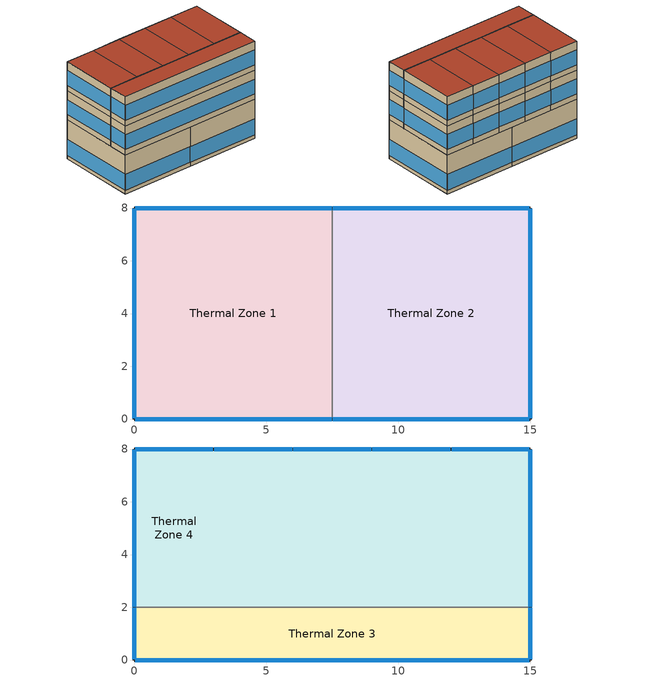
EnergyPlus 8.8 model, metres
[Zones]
Thermal Zone 1
 floor ground (ExtSlabCarpet 4in ClimateZone 1-8): 7.5,8 7.5,0 0,0 0,8 z0
 wall outside (189.1-2011 Nonres 7 Ext Wall Mass 8in Solid Concrete with Steel frame): 7.5,8 0,8 0,0 7.5,0 z0:4
 wall to Thermal Zone 2 (Interior Wall): 7.5,0 7.5,8 z0:4
 window (ASHRAE 189.1-2009 ExtWindow ClimateZone 4-5): 7.47,8 0.03,8 / 0.03,0 7.47,0 / 0,7.97 0,0.03 z0.39:2
 roof outside (ASHRAE 189.1-2009 ExtRoof IEAD ClimateZone 2-5): 7.5,0 7.5,8 0,8 0,0 z4
Thermal Zone 2
 floor ground (ExtSlabCarpet 4in ClimateZone 1-8): 15,8 15,0 7.5,0 7.5,8 z0
 wall outside (189.1-2011 Nonres 7 Ext Wall Mass 8in Solid Concrete with Steel frame): 7.5,0 15,0 15,8 7.5,8 z0:4
 window (ASHRAE 189.1-2009 ExtWindow ClimateZone 4-5): 14.97,8 7.53,8 / 15,0.03 15,7.97 / 7.53,0 14.97,0 z0.39:2
 roof outside (ASHRAE 189.1-2009 ExtRoof IEAD ClimateZone 2-5): 15,0 15,8 7.5,8 7.5,0 z4
Thermal Zone 3
 floor ground (ExtSlabCarpet 4in ClimateZone 1-8): 15,2 15,0 0,0 0,2 z4
 wall outside (189.1-2011 Nonres 7 Ext Wall Mass 8in Solid Concrete with Steel frame): 0,2 0,0 15,0 15,2 z4:7; 0,2 0,0 15,0 15,2 z7:10
 wall to Thermal Zone 4 (Interior Wall): 15,2 12,2 9,2 6,2 3,2 0,2 z4:7; 15,2 12,2 9,2 6,2 3,2 0,2 z7:10
 window (ASHRAE 189.1-2009 ExtWindow ClimateZone 4-5): 0.03,0 14.97,0 z4.6:6.11; 0,1.97 0,0.03 / 15,0.03 15,1.97 z4.6:6.14; 0.03,0 14.97,0 z7.6:9.11; 0,1.97 0,0.03 / 15,0.03 15,1.97 z7.6:9.14
 roof outside (ASHRAE 189.1-2009 ExtRoof IEAD ClimateZone 2-5): 15,0 15,2 0,2 0,0 z10
Thermal Zone 4
 floor ground (ExtSlabCarpet 4in ClimateZone 1-8): 3,8 3,2 0,2 0,8 z4; 6,8 6,2 3,2 3,8 z4; 9,8 9,2 6,2 6,8 z4; 12,8 12,2 9,2 9,8 z4; 15,8 15,2 12,2 12,8 z4
 wall outside (189.1-2011 Nonres 7 Ext Wall Mass 8in Solid Concrete with Steel frame): 15,2 15,8 12,8 9,8 6,8 3,8 0,8 0,2 z4:7; 15,2 15,8 12,8 9,8 6,8 3,8 0,8 0,2 z7:10
 window (ASHRAE 189.1-2009 ExtWindow ClimateZone 4-5): 2.97,8 0.03,8 / 5.97,8 3.03,8 / 8.97,8 6.03,8 / 11.97,8 9.03,8 / 14.97,8 12.03,8 z4.6:6.13; 0,7.97 0,2.03 / 15,2.03 15,7.97 z4.6:6.11; 2.97,8 0.03,8 / 5.97,8 3.03,8 / 8.97,8 6.03,8 / 11.97,8 9.03,8 / 14.97,8 12.03,8 z7.6:9.13; 0,7.97 0,2.03 / 15,2.03 15,7.97 z7.6:9.11
 roof outside (ASHRAE 189.1-2009 ExtRoof IEAD ClimateZone 2-5): 3,2 3,8 0,8 0,2 z10; 6,2 6,8 3,8 3,2 z10; 9,2 9,8 6,8 6,2 z10; 12,2 12,8 9,8 9,2 z10; 15,2 15,8 12,8 12,2 z10
[Building]
Building 1
[Site:Location]
MILAN: Latitude {deg}=45.62; Longitude {deg}=8.73; Time Zone {hr}=1; Elevation {m}=211
[SizingPeriod:DesignDay] Day of Month=21; Dry-Bulb Temperature Range Modifier Type=DefaultMultipliers; Rain Indicator=No; Snow Indicator=No; Daylight Saving Time Indicator=No
Name | Month | Day Type | Maximum Dry-Bulb Temperature {C} | Daily Dry-Bulb Temperature Range {deltaC} | Humidity Condition Type | Wetbulb or DewPoint at Maximum Dry-Bulb {C} | Barometric Pressure {Pa} | Wind Speed {m/s} | Wind Direction {deg} | Solar Model Indicator | ASHRAE Clear Sky Optical Depth for Beam Irradiance (taub) | ASHRAE Clear Sky Optical Depth for Diffuse Irradiance (taud) | Enthalpy at Maximum Dry-Bulb {J/kg} | Sky Clearness
Milano-Linate Ann Clg .4% Condns DB=>MWB | 7 | SummerDesignDay | 33 | 10.2 | Wetbulb | 24.1 | 100094 | 2.3 | 220 | ASHRAETau | 0.515 | 1.818
Milano-Linate Ann Clg .4% Condns DP=>MDB | 7 | SummerDesignDay | 28.5 | 10.2 | Dewpoint | 23.5 | 100094 | 2.3 | 220 | ASHRAETau | 0.515 | 1.818
Milano-Linate Ann Clg .4% Condns Enth=>MDB | 7 | SummerDesignDay | 31 | 10.2 | Enthalpy |  | 100094 | 2.3 | 220 | ASHRAETau | 0.515 | 1.818 | 77500
Milano-Linate Ann Clg .4% Condns WB=>MDB | 7 | SummerDesignDay | 31 | 10.2 | Wetbulb | 25.2 | 100094 | 2.3 | 220 | ASHRAETau | 0.515 | 1.818
Milano-Linate Ann Htg 99.6% Condns DB | 1 | WinterDesignDay | -5.1 | 0 | Wetbulb | -5.1 | 100094 | 0.4 | 240 | ASHRAEClearSky |  |  |  | 0
Milano-Linate Ann Htg Wind 99.6% Condns WS=>MCDB | 1 | WinterDesignDay | 8.8 | 0 | Wetbulb | 8.8 | 100094 | 10.3 | 240 | ASHRAEClearSky |  |  |  | 0
Milano-Linate Ann Hum_n 99.6% Condns DP=>MCDB | 1 | WinterDesignDay | 2.3 | 0 | Dewpoint | -11.5 | 100094 | 0.4 | 240 | ASHRAEClearSky |  |  |  | 0
Piacenza Ann Clg .4% Condns DB=>MWB | 8 | SummerDesignDay | 33.1 | 11.9 | Wetbulb | 22.7 | 99726 | 2.3 | 90 | ASHRAETau | 0.48 | 1.935
Piacenza Ann Clg .4% Condns DP=>MDB | 8 | SummerDesignDay | 27.4 | 11.9 | Dewpoint | 23 | 99726 | 2.3 | 90 | ASHRAETau | 0.48 | 1.935
Piacenza Ann Clg .4% Condns Enth=>MDB | 8 | SummerDesignDay | 30.3 | 11.9 | Enthalpy |  | 99726 | 2.3 | 90 | ASHRAETau | 0.48 | 1.935 | 74900
Piacenza Ann Clg .4% Condns WB=>MDB | 8 | SummerDesignDay | 30.1 | 11.9 | Wetbulb | 24.6 | 99726 | 2.3 | 90 | ASHRAETau | 0.48 | 1.935
Piacenza Ann Htg 99.6% Condns DB | 1 | WinterDesignDay | -6.1 | 0 | Wetbulb | -6.1 | 99726 | 2 | 250 | ASHRAEClearSky |  |  |  | 0
Piacenza Ann Htg Wind 99.6% Condns WS=>MCDB | 1 | WinterDesignDay | 5.8 | 0 | Wetbulb | 5.8 | 99726 | 8.9 | 250 | ASHRAEClearSky |  |  |  | 0
Piacenza Ann Hum_n 99.6% Condns DP=>MCDB | 1 | WinterDesignDay | 3.5 | 0 | Dewpoint | -11.3 | 99726 | 2 | 250 | ASHRAEClearSky |  |  |  | 0
[Material] Thermal Absorptance=0.9
Name | Roughness | Thickness {m} | Conductivity {W/m-K} | Density {kg/m3} | Specific Heat {J/kg-K} | Solar Absorptance | Visible Absorptance
200mm Normalweight concrete wall | MediumRough | 0.2032 | 2.31 | 2322 | 832 | 0.7 | 0.7
F16 Acoustic tile | MediumSmooth | 0.0191 | 0.06 | 368 | 590 | 0.3 | 0.3
G01 13mm gypsum board | Smooth | 0.0127 | 0.16 | 800 | 1090 | 0.7 | 0.5
G01a 19mm gypsum board | MediumSmooth | 0.019 | 0.16 | 800 | 1090 | 0.4 | 0.4
M11 100mm lightweight concrete | MediumRough | 0.1016 | 0.53 | 1280 | 840 | 0.5 | 0.5
MAT-CC05 4 HW CONCRETE | Rough | 0.1016 | 1.311 | 2240 | 836.8 | 0.85 | 0.85
Metal Decking | MediumSmooth | 0.0015 | 45.006 | 7680 | 418.4 | 0.6 | 0.6
Roof Insulation [21] | MediumRough | 0.2105 | 0.049 | 265 | 836.8 | 0.7 | 0.7
Roof Membrane | VeryRough | 0.0095 | 0.16 | 1121.29 | 1460 | 0.7 | 0.7
[Material:AirGap]
Name | Thermal Resistance {m2-K/W}
F04 Wall air space resistance | 0.15
F05 Ceiling air space resistance | 0.18
[Material:NoMass] Thermal Absorptance=0.9
Name | Roughness | Thermal Resistance {m2-K/W} | Solar Absorptance | Visible Absorptance
CP02 CARPET PAD | Smooth | 0.1 | 0.8 | 0.8
Frame With Cavity Insulation | MediumSmooth | 2.61814 | 0.7 | 0.7
[WindowMaterial:Glazing]
Theoretical Glass [207]: Optical Data Type=SpectralAverage; Thickness {m}=0.003; Solar Transmittance at Normal Incidence=0.3311; Front Side Solar Reflectance at Normal Incidence=0.6189; Back Side Solar Reflectance at Normal Incidence=0; Visible Transmittance at Normal Incidence=0.44; Front Side Visible Reflectance at Normal Incidence=0.51; Back Side Visible Reflectance at Normal Incidence=0; Infrared Transmittance at Normal Incidence=0; Front Side Infrared Hemispherical Emissivity=0.9; Back Side Infrared Hemispherical Emissivity=0.9; Conductivity {W/m-K}=0.0133; Dirt Correction Factor for Solar and Visible Transmittance=1; Solar Diffusing=No
[Construction]
189.1-2011 Nonres 7 Ext Wall Mass 8in Solid Concrete with Steel frame: 200mm Normalweight concrete wall, Frame With Cavity Insulation, G01 13mm gypsum board
ASHRAE 189.1-2009 ExtRoof IEAD ClimateZone 2-5: Roof Membrane, Roof Insulation [21], Metal Decking
ASHRAE 189.1-2009 ExtWindow ClimateZone 4-5: Theoretical Glass [207]
ExtSlabCarpet 4in ClimateZone 1-8: MAT-CC05 4 HW CONCRETE, CP02 CARPET PAD
Interior Ceiling: M11 100mm lightweight concrete, F05 Ceiling air space resistance, F16 Acoustic tile
Interior Wall: G01a 19mm gypsum board, F04 Wall air space resistance, G01a 19mm gypsum board
[Zone]
Name | Floor Area {m2} | Part of Total Floor Area
Thermal Zone 1; Thermal Zone 2
Thermal Zone 3 | 60 | Yes
Thermal Zone 4 | 180 | Yes
[ZoneControl:Thermostat] Control Object Type 1=ThermostatSetpoint:DualSetpoint
Name | Zone or ZoneList | Control Type Schedule | Control Name 1
Thermal Zone 1 Thermostat | Thermal Zone 1 | Thermal Zone 1 Thermostat Schedule | Thermal Zone 1 Thermostat
Thermal Zone 2 Thermostat | Thermal Zone 2 | Thermal Zone 2 Thermostat Schedule | Thermal Zone 2 Thermostat
Thermal Zone 3 Thermostat | Thermal Zone 3 | Thermal Zone 3 Thermostat Schedule | Thermal Zone 3 Thermostat 1
Thermal Zone 4 Thermostat | Thermal Zone 4 | Thermal Zone 4 Thermostat Schedule | Thermal Zone 4 Thermostat 1
[ThermostatSetpoint:DualSetpoint] Heating Setpoint Temperature Schedule=SmallHotel HtgSetp; Cooling Setpoint Temperature Schedule=SmallHotel ClgSetp
Thermal Zone 1 Thermostat; Thermal Zone 2 Thermostat; Thermal Zone 3 Thermostat 1; Thermal Zone 4 Thermostat 1
[Sizing:Zone] Zone Cooling Design Supply Air Temperature Input Method=SupplyAirTemperature; Zone Cooling Design Supply Air Temperature {C}=14; Zone Cooling Design Supply Air Temperature Difference {deltaC}=11.11; Zone Heating Design Supply Air Temperature Input Method=SupplyAirTemperature; Zone Heating Design Supply Air Temperature {C}=40; Zone Heating Design Supply Air Temperature Difference {deltaC}=11.11; Zone Cooling Design Supply Air Humidity Ratio {kgWater/kgDryAir}=0.0085; Zone Heating Design Supply Air Humidity Ratio {kgWater/kgDryAir}=0.008; Cooling Design Air Flow Method=DesignDay; Cooling Design Air Flow Rate {m3/s}=0; Cooling Minimum Air Flow per Zone Floor Area {m3/s-m2}=0.000762; Cooling Minimum Air Flow {m3/s}=0; Cooling Minimum Air Flow Fraction=0; Heating Design Air Flow Method=DesignDay; Heating Design Air Flow Rate {m3/s}=0; Heating Maximum Air Flow per Zone Floor Area {m3/s-m2}=0.002032; Heating Maximum Air Flow {m3/s}=0.141576; Heating Maximum Air Flow Fraction=0.3; Account for Dedicated Outdoor Air System=No
Name | Design Specification Outdoor Air Object | Design Specification Zone Air Distribution Object
Thermal Zone 1 | 189.1-2009 - SmHotel - GuestLounge - CZ4-8 Ventilation | Thermal Zone 1 Design Spec Zone Air Dist
Thermal Zone 2 | 189.1-2009 - SmHotel - PublicRestroom - CZ4-8 Ventilation | Thermal Zone 2 Design Spec Zone Air Dist
Thermal Zone 3 | 189.1-2009 - SmHotel - Corridor - CZ4-8 Ventilation | Thermal Zone 3 Design Spec Zone Air Dist
Thermal Zone 4 | 189.1-2009 - SmHotel - GuestRoom - CZ4-8 Ventilation | Thermal Zone 4 Design Spec Zone Air Dist
[DesignSpecification:ZoneAirDistribution] Zone Air Distribution Effectiveness in Cooling Mode=1; Zone Air Distribution Effectiveness in Heating Mode=1
Thermal Zone 1 Design Spec Zone Air Dist; Thermal Zone 2 Design Spec Zone Air Dist; Thermal Zone 3 Design Spec Zone Air Dist; Thermal Zone 4 Design Spec Zone Air Dist
[DesignSpecification:OutdoorAir] Outdoor Air Method=Sum; Outdoor Air Flow per Zone {m3/s}=0; Outdoor Air Flow Air Changes per Hour {1/hr}=0
Name | Outdoor Air Flow per Person {m3/s-person} | Outdoor Air Flow per Zone Floor Area {m3/s-m2}
189.1-2009 - SmHotel - GuestLounge - CZ4-8 Ventilation; 189.1-2009 - SmHotel - GuestRoom - CZ4-8 Ventilation | 0.00707921 | 0
189.1-2009 - SmHotel - PublicRestroom - CZ4-8 Ventilation | 0 | 0.0048768
189.1-2009 - SmHotel - Corridor - CZ4-8 Ventilation | 0 | 0.000254
[ZoneVentilation:DesignFlowRate]
Name | Zone or ZoneList | Schedule | Design Flow Rate Calculation Method | Flow Rate per Person {m3/s-person} | Flow Rate per Zone Floor Area {m3/s-m2}
Thermal Zone 1 Ventilation per Person | Thermal Zone 1 | SmallHotel Bldg Occ | Flow/Person | 0.00707921
Thermal Zone 2 Ventilation per Floor Area | Thermal Zone 2 | Always_On | Flow/Area |  | 0.0048768
Thermal Zone 3 Ventilation per Floor Area | Thermal Zone 3 | Always_On | Flow/Area |  | 0.000254
Thermal Zone 4 Ventilation per Person | Thermal Zone 4 | SmallHotel GuestRoom Occ | Flow/Person | 0.00707921
[InternalMass]
Name | Construction | Zone | Surface Area {m2}
Merged Surface 22 - Surface 53 | Interior Ceiling | Thermal Zone 3 | 30
Merged Surface 25 - Surface 33; Merged Surface 31 - Surface 39; Merged Surface 37 - Surface 45; Merged Surface 43 - Surface 49; Merged Surface 65 - Surface 73; Merged Surface 71 - Surface 79; Merged Surface 77 - Surface 85; Merged Surface 83 - Surface 89 | Interior Wall | Thermal Zone 4 | 18
Merged Surface 28 - Surface 63; Merged Surface 34 - Surface 69; Merged Surface 40 - Surface 75; Merged Surface 46 - Surface 81; Merged Surface 52 - Surface 87 | Interior Ceiling | Thermal Zone 4 | 18
[Lights] Design Level Calculation Method=LightingLevel
Name | Zone or ZoneList | Schedule | Lighting Level {W}
189.1-2009 - SmHotel - Corridor - CZ4-8 Lights 1; 189.1-2009 - SmHotel - Corridor - CZ4-8 Lights 2 | Thermal Zone 3 | SmallHotel Bldg Light | 145.313
189.1-2009 - SmHotel - GuestRoom - CZ4-8 Lights 1; 189.1-2009 - SmHotel - GuestRoom - CZ4-8 Lights 10; 189.1-2009 - SmHotel - GuestRoom - CZ4-8 Lights 2; 189.1-2009 - SmHotel - GuestRoom - CZ4-8 Lights 3; 189.1-2009 - SmHotel - GuestRoom - CZ4-8 Lights 4; 189.1-2009 - SmHotel - GuestRoom - CZ4-8 Lights 5; 189.1-2009 - SmHotel - GuestRoom - CZ4-8 Lights 6; 189.1-2009 - SmHotel - GuestRoom - CZ4-8 Lights 7; 189.1-2009 - SmHotel - GuestRoom - CZ4-8 Lights 8; 189.1-2009 - SmHotel - GuestRoom - CZ4-8 Lights 9 | Thermal Zone 4 | SmallHotel GuestRoom Light | 191.813
[ZoneInfiltration:DesignFlowRate] Schedule=SmallHotel Infil Half On; Design Flow Rate Calculation Method=Flow/Zone
Name | Zone or ZoneList | Design Flow Rate {m3/s}
189.1-2009 - SmHotel - Corridor - CZ4-8 Infiltration 1 | Thermal Zone 3 | 0.0129144
189.1-2009 - SmHotel - Corridor - CZ4-8 Infiltration 2 | Thermal Zone 3 | 0.0197114
189.1-2009 - SmHotel - GuestRoom - CZ4-8 Infiltration 1; 189.1-2009 - SmHotel - GuestRoom - CZ4-8 Infiltration 5; 189.1-2009 - SmHotel - GuestRoom - CZ4-8 Infiltration 7; 189.1-2009 - SmHotel - GuestRoom - CZ4-8 Infiltration 8; 189.1-2009 - SmHotel - GuestRoom - CZ4-8 Infiltration 9 | Thermal Zone 4 | 0.00611734
189.1-2009 - SmHotel - GuestRoom - CZ4-8 Infiltration 10; 189.1-2009 - SmHotel - GuestRoom - CZ4-8 Infiltration 6 | Thermal Zone 4 | 0.0101956
189.1-2009 - SmHotel - GuestRoom - CZ4-8 Infiltration 2; 189.1-2009 - SmHotel - GuestRoom - CZ4-8 Infiltration 3; 189.1-2009 - SmHotel - GuestRoom - CZ4-8 Infiltration 4 | Thermal Zone 4 | 0.00203911
[People] Zone or ZoneList=Thermal Zone 4; Number of People Schedule=SmallHotel GuestRoom Occ; Number of People Calculation Method=People; Number of People=0.827314; Fraction Radiant=0.3; Activity Level Schedule=SmallHotel Activity
189.1-2009 - SmHotel - GuestRoom - CZ4-8 People 1; 189.1-2009 - SmHotel - GuestRoom - CZ4-8 People 10; 189.1-2009 - SmHotel - GuestRoom - CZ4-8 People 2; 189.1-2009 - SmHotel - GuestRoom - CZ4-8 People 3; 189.1-2009 - SmHotel - GuestRoom - CZ4-8 People 4; 189.1-2009 - SmHotel - GuestRoom - CZ4-8 People 5; 189.1-2009 - SmHotel - GuestRoom - CZ4-8 People 6; 189.1-2009 - SmHotel - GuestRoom - CZ4-8 People 7; 189.1-2009 - SmHotel - GuestRoom - CZ4-8 People 8; 189.1-2009 - SmHotel - GuestRoom - CZ4-8 People 9
[ElectricEquipment] Zone or ZoneList=Thermal Zone 4; Schedule=SmallHotel GuestRoom Equip; Design Level Calculation Method=EquipmentLevel; Design Level {W}=131.75
189.1-2009 - SmHotel - GuestRoom - CZ4-8 Electric Equipment 1; 189.1-2009 - SmHotel - GuestRoom - CZ4-8 Electric Equipment 10; 189.1-2009 - SmHotel - GuestRoom - CZ4-8 Electric Equipment 2; 189.1-2009 - SmHotel - GuestRoom - CZ4-8 Electric Equipment 3; 189.1-2009 - SmHotel - GuestRoom - CZ4-8 Electric Equipment 4; 189.1-2009 - SmHotel - GuestRoom - CZ4-8 Electric Equipment 5; 189.1-2009 - SmHotel - GuestRoom - CZ4-8 Electric Equipment 6; 189.1-2009 - SmHotel - GuestRoom - CZ4-8 Electric Equipment 7; 189.1-2009 - SmHotel - GuestRoom - CZ4-8 Electric Equipment 8; 189.1-2009 - SmHotel - GuestRoom - CZ4-8 Electric Equipment 9
[Schedule:Compact]
Thermal Zone 1 Thermostat Schedule; Thermal Zone 2 Thermostat Schedule; Thermal Zone 3 Thermostat Schedule; Thermal Zone 4 Thermostat Schedule: Through: 12/31, For: AllDays, Until: 24:00, 4
[Schedule:Day:Interval]
SmallHotel HtgSetp Default Schedule; SmallHotel HtgSetp Summer Design Day; SmallHotel HtgSetp Winter Design Day: No, 24:00, 21
SmallHotel ClgSetp Default Schedule; SmallHotel ClgSetp Summer Design Day; SmallHotel ClgSetp Winter Design Day: No, 24:00, 24
SmallHotel Bldg Light Rule 1 Day Schedule: No, 02:00, 0.3, 06:00, 0.2, 07:00, 0.3, 09:00, 0.4, 13:00, 0.3, 18:00, 0.2, 19:00, 0.5, 20:00, 0.7, 21:00, 0.8, 22:00, 0.6, 23:00, 0.5, 24:00, 0.3
SmallHotel Bldg Light Default Schedule: No, 01:00, 0.2, 02:00, 0.15, 05:00, 0.1, 06:00, 0.2, 07:00, 0.4, 08:00, 0.5, 10:00, 0.4, 18:00, 0.25, 19:00, 0.6, 20:00, 0.8, 21:00, 0.9, 22:00, 0.8, 23:00, 0.6, 24:00, 0.3
SmallHotel Bldg Light Rule 2 Day Schedule: No, 02:00, 0.2, 06:00, 0.1, 08:00, 0.3, 10:00, 0.4, 11:00, 0.3, 18:00, 0.25, 19:00, 0.6, 22:00, 0.7, 23:00, 0.6, 24:00, 0.3
SmallHotel Bldg Light Summer Design Day; SmallHotel GuestRoom Light Summer Design Day; SmallHotel Bldg Occ Summer Design Day; SmallHotel GuestRoom Equip Summer Design Day; SmallHotel GuestRoom Occ Summer Design Day: No, 24:00, 1
SmallHotel Bldg Light Winter Design Day; SmallHotel GuestRoom Light Winter Design Day; SmallHotel Bldg Occ Winter Design Day; SmallHotel GuestRoom Equip Winter Design Day; SmallHotel GuestRoom Occ Winter Design Day: No, 24:00, 0
SmallHotel GuestRoom Light Rule 1 Day Schedule: No, 02:00, 0.26, 06:00, 0.11, 08:00, 0.41, 10:00, 0.56, 11:00, 0.41, 18:00, 0.33, 19:00, 0.85, 22:00, 1, 23:00, 0.85, 24:00, 0.41
SmallHotel GuestRoom Light Default Schedule: No, 01:00, 0.22, 02:00, 0.17, 05:00, 0.11, 06:00, 0.22, 07:00, 0.44, 08:00, 0.56, 10:00, 0.44, 18:00, 0.28, 19:00, 0.67, 20:00, 0.89, 21:00, 1, 22:00, 0.89, 23:00, 0.67, 24:00, 0.33
SmallHotel Activity Default Schedule; SmallHotel Activity Summer Design Day; SmallHotel Activity Winter Design Day: No, 24:00, 120
SmallHotel Bldg Occ Default Schedule: No, 06:00, 0.9, 07:00, 0.7, 09:00, 0.4, 15:00, 0.2, 16:00, 0.3, 19:00, 0.5, 21:00, 0.7, 22:00, 0.8, 24:00, 0.9
SmallHotel Bldg Occ Rule 1 Day Schedule: No, 08:00, 0.7, 11:00, 0.5, 13:00, 0.3, 16:00, 0.2, 17:00, 0.3, 19:00, 0.4, 21:00, 0.6, 24:00, 0.8
SmallHotel Bldg Occ Rule 2 Day Schedule: No, 06:00, 0.9, 07:00, 0.7, 09:00, 0.5, 17:00, 0.3, 18:00, 0.5, 21:00, 0.6, 24:00, 0.7
SmallHotel GuestRoom Equip Default Schedule: No, 06:00, 0.2, 07:00, 0.62, 08:00, 0.9, 10:00, 0.43, 17:00, 0.26, 19:00, 0.51, 20:00, 0.49, 21:00, 0.66, 22:00, 0.7, 23:00, 0.35, 24:00, 0.2
SmallHotel GuestRoom Equip Rule 1 Day Schedule: No, 06:00, 0.2, 07:00, 0.3, 08:00, 0.62, 09:00, 0.9, 10:00, 0.62, 17:00, 0.29, 18:00, 0.43, 19:00, 0.51, 20:00, 0.49, 21:00, 0.66, 22:00, 0.7, 23:00, 0.35, 24:00, 0.2
SmallHotel GuestRoom Occ Default Schedule: No, 06:00, 0.65, 07:00, 0.5, 09:00, 0.28, 15:00, 0.13, 16:00, 0.2, 19:00, 0.35, 21:00, 0.5, 22:00, 0.58, 24:00, 0.65
SmallHotel GuestRoom Occ Rule 1 Day Schedule: No, 06:00, 0.65, 07:00, 0.5, 09:00, 0.34, 17:00, 0.2, 18:00, 0.34, 19:00, 0.35, 21:00, 0.65, 24:00, 0.5
SmallHotel Infil Half On Default Schedule; SmallHotel Infil Half On Summer Design Day; SmallHotel Infil Half On Winter Design Day: No, 24:00, 0.5
[Schedule:Week:Daily]
Schedule:Week:Daily {b05d64e4-17e6-482f-979f-91c4e3f64ecc}: SmallHotel HtgSetp Default Schedule, SmallHotel HtgSetp Default Schedule, SmallHotel HtgSetp Default Schedule, SmallHotel HtgSetp Default Schedule, SmallHotel HtgSetp Default Schedule, SmallHotel HtgSetp Default Schedule, SmallHotel HtgSetp Default Schedule, SmallHotel HtgSetp Default Schedule, SmallHotel HtgSetp Summer Design Day, SmallHotel HtgSetp Winter Design Day, SmallHotel HtgSetp Default Schedule, SmallHotel HtgSetp Default Schedule
Schedule:Week:Daily {caf8c4b5-2eab-4972-8cf0-9cd55231e66c}: SmallHotel ClgSetp Default Schedule, SmallHotel ClgSetp Default Schedule, SmallHotel ClgSetp Default Schedule, SmallHotel ClgSetp Default Schedule, SmallHotel ClgSetp Default Schedule, SmallHotel ClgSetp Default Schedule, SmallHotel ClgSetp Default Schedule, SmallHotel ClgSetp Default Schedule, SmallHotel ClgSetp Summer Design Day, SmallHotel ClgSetp Winter Design Day, SmallHotel ClgSetp Default Schedule, SmallHotel ClgSetp Default Schedule
Schedule:Week:Daily {b542ae39-8dd4-4dea-a46c-be55fb4c6ea7}: SmallHotel Bldg Light Rule 1 Day Schedule, SmallHotel Bldg Light Default Schedule, SmallHotel Bldg Light Default Schedule, SmallHotel Bldg Light Default Schedule, SmallHotel Bldg Light Default Schedule, SmallHotel Bldg Light Default Schedule, SmallHotel Bldg Light Rule 2 Day Schedule, SmallHotel Bldg Light Default Schedule, SmallHotel Bldg Light Summer Design Day, SmallHotel Bldg Light Winter Design Day, SmallHotel Bldg Light Default Schedule, SmallHotel Bldg Light Default Schedule
Schedule:Week:Daily {3b6291fe-840a-4b32-b8c2-a0cb1935b0bd}: SmallHotel GuestRoom Light Rule 1 Day Schedule, SmallHotel GuestRoom Light Default Schedule, SmallHotel GuestRoom Light Default Schedule, SmallHotel GuestRoom Light Default Schedule, SmallHotel GuestRoom Light Default Schedule, SmallHotel GuestRoom Light Default Schedule, SmallHotel GuestRoom Light Rule 1 Day Schedule, SmallHotel GuestRoom Light Default Schedule, SmallHotel GuestRoom Light Summer Design Day, SmallHotel GuestRoom Light Winter Design Day, SmallHotel GuestRoom Light Default Schedule, SmallHotel GuestRoom Light Default Schedule
Schedule:Week:Daily {d79aa537-ff21-47ed-be19-08d7e7718bc6}: SmallHotel Activity Default Schedule, SmallHotel Activity Default Schedule, SmallHotel Activity Default Schedule, SmallHotel Activity Default Schedule, SmallHotel Activity Default Schedule, SmallHotel Activity Default Schedule, SmallHotel Activity Default Schedule, SmallHotel Activity Default Schedule, SmallHotel Activity Summer Design Day, SmallHotel Activity Winter Design Day, SmallHotel Activity Default Schedule, SmallHotel Activity Default Schedule
Schedule:Week:Daily {64d89b14-6e29-41b5-88c1-f5be5eb2913a}: SmallHotel Bldg Occ Rule 1 Day Schedule, SmallHotel Bldg Occ Default Schedule, SmallHotel Bldg Occ Default Schedule, SmallHotel Bldg Occ Default Schedule, SmallHotel Bldg Occ Default Schedule, SmallHotel Bldg Occ Default Schedule, SmallHotel Bldg Occ Rule 2 Day Schedule, SmallHotel Bldg Occ Default Schedule, SmallHotel Bldg Occ Summer Design Day, SmallHotel Bldg Occ Winter Design Day, SmallHotel Bldg Occ Default Schedule, SmallHotel Bldg Occ Default Schedule
Schedule:Week:Daily {a9189261-aba4-4093-b8a0-fa9c9f9d69b1}: SmallHotel GuestRoom Equip Rule 1 Day Schedule, SmallHotel GuestRoom Equip Default Schedule, SmallHotel GuestRoom Equip Default Schedule, SmallHotel GuestRoom Equip Default Schedule, SmallHotel GuestRoom Equip Default Schedule, SmallHotel GuestRoom Equip Default Schedule, SmallHotel GuestRoom Equip Rule 1 Day Schedule, SmallHotel GuestRoom Equip Default Schedule, SmallHotel GuestRoom Equip Summer Design Day, SmallHotel GuestRoom Equip Winter Design Day, SmallHotel GuestRoom Equip Default Schedule, SmallHotel GuestRoom Equip Default Schedule
Schedule:Week:Daily {7df4d1a9-580f-4c6f-ba64-cfb384705d69}: SmallHotel GuestRoom Occ Rule 1 Day Schedule, SmallHotel GuestRoom Occ Default Schedule, SmallHotel GuestRoom Occ Default Schedule, SmallHotel GuestRoom Occ Default Schedule, SmallHotel GuestRoom Occ Default Schedule, SmallHotel GuestRoom Occ Default Schedule, SmallHotel GuestRoom Occ Rule 1 Day Schedule, SmallHotel GuestRoom Occ Default Schedule, SmallHotel GuestRoom Occ Summer Design Day, SmallHotel GuestRoom Occ Winter Design Day, SmallHotel GuestRoom Occ Default Schedule, SmallHotel GuestRoom Occ Default Schedule
Schedule:Week:Daily {520a6740-7b09-4c42-af03-9b4b4e8c0d68}: SmallHotel Infil Half On Default Schedule, SmallHotel Infil Half On Default Schedule, SmallHotel Infil Half On Default Schedule, SmallHotel Infil Half On Default Schedule, SmallHotel Infil Half On Default Schedule, SmallHotel Infil Half On Default Schedule, SmallHotel Infil Half On Default Schedule, SmallHotel Infil Half On Default Schedule, SmallHotel Infil Half On Summer Design Day, SmallHotel Infil Half On Winter Design Day, SmallHotel Infil Half On Default Schedule, SmallHotel Infil Half On Default Schedule
[Schedule:Year]
SmallHotel HtgSetp: Schedule:Week:Daily {b05d64e4-17e6-482f-979f-91c4e3f64ecc}, 1, 1, 12, 31
SmallHotel ClgSetp: Schedule:Week:Daily {caf8c4b5-2eab-4972-8cf0-9cd55231e66c}, 1, 1, 12, 31
SmallHotel Bldg Light: Schedule:Week:Daily {b542ae39-8dd4-4dea-a46c-be55fb4c6ea7}, 1, 1, 12, 31
SmallHotel GuestRoom Light: Schedule:Week:Daily {3b6291fe-840a-4b32-b8c2-a0cb1935b0bd}, 1, 1, 12, 31
SmallHotel Activity: Schedule:Week:Daily {d79aa537-ff21-47ed-be19-08d7e7718bc6}, 1, 1, 12, 31
SmallHotel Bldg Occ: Schedule:Week:Daily {64d89b14-6e29-41b5-88c1-f5be5eb2913a}, 1, 1, 12, 31
SmallHotel GuestRoom Equip: Schedule:Week:Daily {a9189261-aba4-4093-b8a0-fa9c9f9d69b1}, 1, 1, 12, 31
SmallHotel GuestRoom Occ: Schedule:Week:Daily {7df4d1a9-580f-4c6f-ba64-cfb384705d69}, 1, 1, 12, 31
SmallHotel Infil Half On: Schedule:Week:Daily {520a6740-7b09-4c42-af03-9b4b4e8c0d68}, 1, 1, 12, 31
[Schedule:Constant]
Always_On: Hourly Value=1
